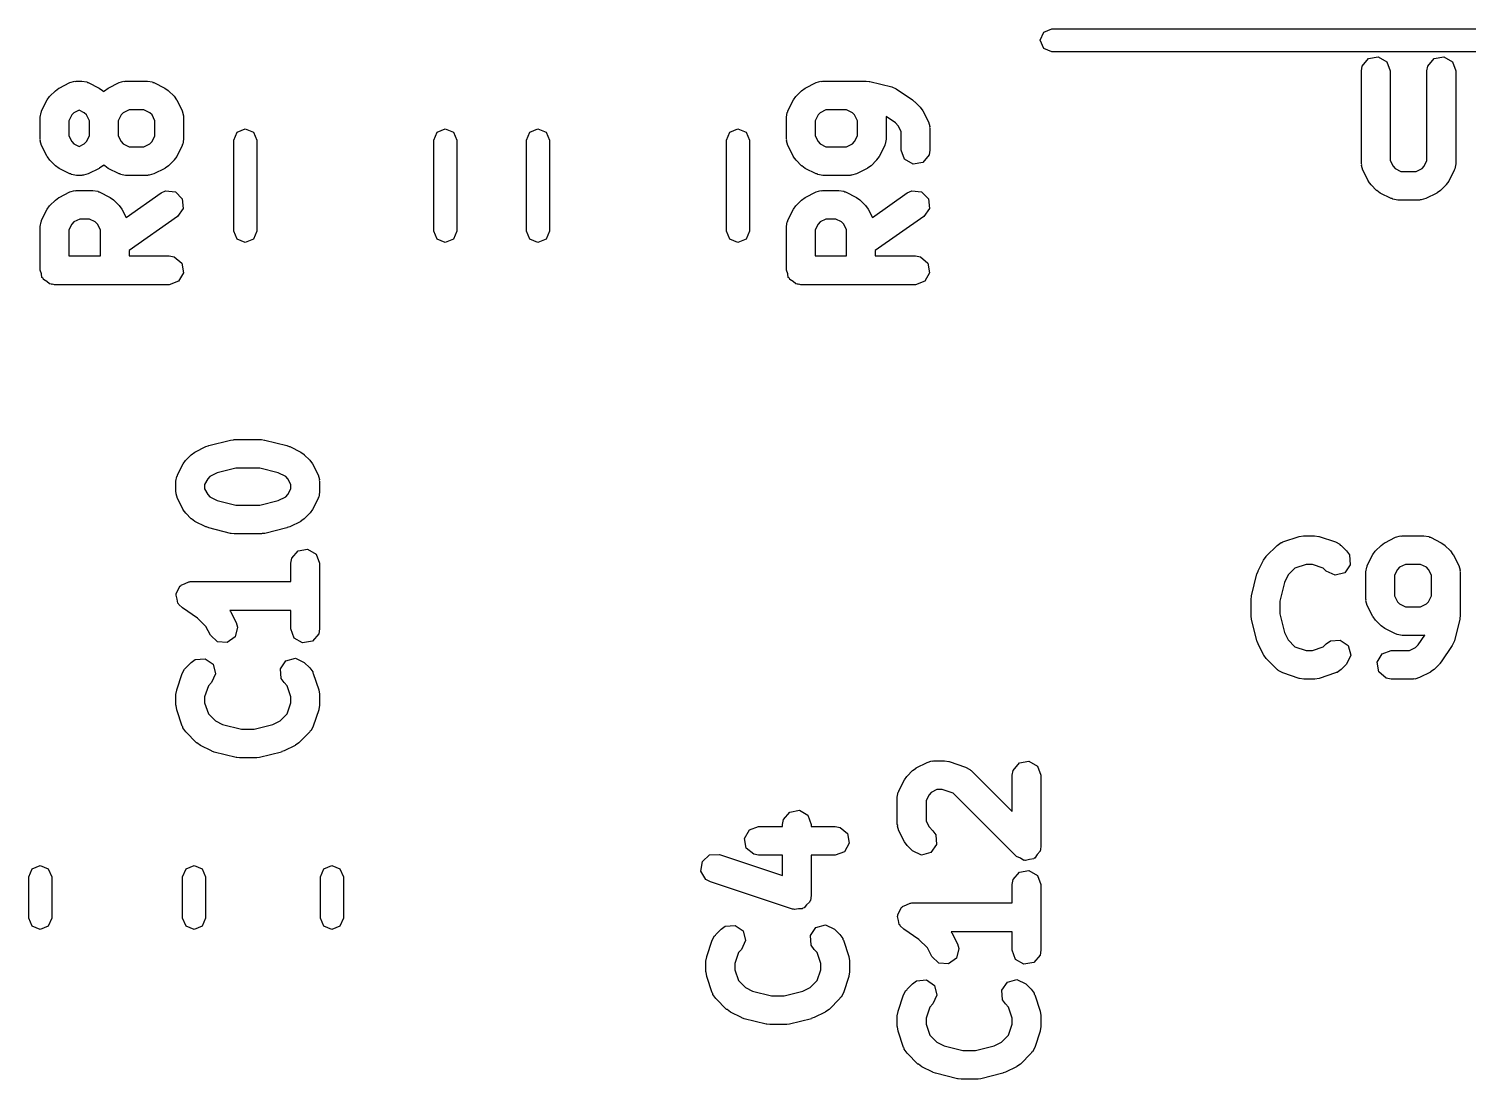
# Model space of a CAD drawing. Extents: x 184.8 to 212.7, y -69.8 to -26.1.
# Drawn here: x 197.36 to 204.88, y -47.81 to -42.32 of the extents above; entities that cross this region are included whole.
import ezdxf

# ---------------------------------------------------------------- set-up
doc = ezdxf.new("R2010")
doc.units = 0
doc.layers.add('BLACK', color=7, linetype='CONTINUOUS')

msp = doc.modelspace()

# ---------------------------------------------------------------- linework, layer by layer
at = {"layer": 'BLACK', "linetype": 'CONTINUOUS'}
for p, q in [((202.642, -42.38), (202.66, -42.3376)), ((202.66, -42.3376), (202.702, -42.32)), ((202.702, -42.32), (203.352, -42.32)), ((203.352, -42.32), (205.028, -42.32)), ((202.66, -42.4224), (202.642, -42.38)), ((202.702, -42.44), (202.66, -42.4224)), ((203.352, -42.44), (202.702, -42.44)), ((205.028, -42.44), (203.352, -42.44)), ((204.325, -42.5148), (204.358, -42.4755)), ((204.358, -42.4755), (204.408, -42.4666)), ((204.408, -42.4666), (204.453, -42.4922)), ((204.453, -42.4922), (204.47, -42.5404)), ((204.668, -42.5148), (204.701, -42.4755)), ((204.701, -42.4755), (204.751, -42.4666)), ((204.751, -42.4666), (204.796, -42.4922)), ((204.796, -42.4922), (204.813, -42.5404)), ((204.32, -42.5404), (204.325, -42.5148)), ((204.32, -43.0261), (204.32, -42.5404)), ((204.47, -42.5404), (204.47, -43.0084)), ((204.663, -42.5404), (204.668, -42.5148)), ((204.663, -43.0084), (204.663, -42.5404)), ((204.813, -42.5404), (204.813, -43.0261)), ((197.466, -42.6727), (197.495, -42.6441)), ((197.495, -42.6441), (197.513, -42.6312)), ((197.513, -42.6312), (197.514, -42.6301)), ((197.514, -42.6301), (197.571, -42.6015)), ((197.571, -42.6015), (197.596, -42.5941)), ((197.596, -42.5941), (197.601, -42.5951)), ((197.601, -42.5951), (197.605, -42.5936)), ((197.605, -42.5936), (197.633, -42.5936)), ((197.633, -42.5936), (197.659, -42.5981)), ((197.659, -42.5981), (197.662, -42.601)), ((197.662, -42.601), (197.667, -42.6015)), ((197.667, -42.6015), (197.724, -42.6301)), ((197.724, -42.6301), (197.742, -42.6434)), ((197.742, -42.6434), (197.743, -42.6441)), ((197.743, -42.6441), (197.748, -42.6482)), ((197.748, -42.6482), (197.752, -42.6441)), ((197.752, -42.6441), (197.77, -42.6312)), ((197.77, -42.6312), (197.771, -42.6301)), ((197.771, -42.6301), (197.828, -42.6015)), ((197.828, -42.6015), (197.853, -42.5941)), ((197.853, -42.5941), (197.858, -42.5951)), ((197.858, -42.5951), (197.862, -42.5936)), ((197.862, -42.5936), (197.976, -42.5936)), ((197.976, -42.5936), (198.002, -42.5981)), ((198.002, -42.5981), (198.005, -42.601)), ((198.005, -42.601), (198.01, -42.6015)), ((198.01, -42.6015), (198.067, -42.6301)), ((198.067, -42.6301), (198.085, -42.6434)), ((198.085, -42.6434), (198.086, -42.6441)), ((198.086, -42.6441), (198.115, -42.6727)), ((201.366, -42.6727), (201.395, -42.6441)), ((201.395, -42.6441), (201.413, -42.6312)), ((201.413, -42.6312), (201.414, -42.6301)), ((201.414, -42.6301), (201.471, -42.6015)), ((201.471, -42.6015), (201.496, -42.5941)), ((201.496, -42.5941), (201.501, -42.5951)), ((201.501, -42.5951), (201.505, -42.5936)), ((201.505, -42.5936), (201.733, -42.5936)), ((201.733, -42.5936), (201.748, -42.5962)), ((201.748, -42.5962), (201.751, -42.5958)), ((201.751, -42.5958), (201.866, -42.6244)), ((201.866, -42.6244), (201.889, -42.6346)), ((201.889, -42.6346), (201.889, -42.6347)), ((201.889, -42.6347), (201.975, -42.6919)), ((197.423, -42.7493), (197.452, -42.6922)), ((197.452, -42.6922), (197.465, -42.6742)), ((197.465, -42.6742), (197.466, -42.6727)), ((198.115, -42.6727), (198.128, -42.691)), ((198.128, -42.691), (198.129, -42.6922)), ((198.129, -42.6922), (198.158, -42.7493)), ((201.323, -42.7493), (201.352, -42.6922)), ((201.352, -42.6922), (201.365, -42.6742)), ((201.365, -42.6742), (201.366, -42.6727)), ((201.975, -42.6919), (201.983, -42.6998)), ((201.983, -42.6998), (201.986, -42.7013)), ((201.986, -42.7013), (202.015, -42.7298)), ((197.415, -42.7829), (197.42, -42.7572)), ((197.415, -42.8971), (197.415, -42.7829)), ((197.42, -42.7572), (197.423, -42.7538)), ((197.423, -42.7538), (197.423, -42.7493)), ((197.581, -42.7701), (197.565, -42.8006)), ((197.565, -42.8006), (197.565, -42.8794)), ((197.592, -42.7588), (197.581, -42.7701)), ((197.619, -42.7453), (197.592, -42.7588)), ((197.646, -42.7588), (197.619, -42.7453)), ((197.657, -42.7701), (197.646, -42.7588)), ((197.673, -42.8006), (197.657, -42.7701)), ((197.673, -42.8794), (197.673, -42.8006)), ((197.838, -42.7701), (197.823, -42.8006)), ((197.823, -42.8006), (197.823, -42.8794)), ((197.849, -42.7588), (197.838, -42.7701)), ((197.88, -42.7436), (197.849, -42.7588)), ((197.958, -42.7436), (197.88, -42.7436)), ((197.989, -42.7588), (197.958, -42.7436)), ((198, -42.7701), (197.989, -42.7588)), ((198.015, -42.8006), (198, -42.7701)), ((198.015, -42.8794), (198.015, -42.8006)), ((198.158, -42.7493), (198.165, -42.7743)), ((198.165, -42.7743), (198.164, -42.7786)), ((198.164, -42.7786), (198.165, -42.7829)), ((198.165, -42.7829), (198.165, -42.8971)), ((201.315, -42.7829), (201.32, -42.7572)), ((201.315, -42.8971), (201.315, -42.7829)), ((201.32, -42.7572), (201.323, -42.7538)), ((201.323, -42.7538), (201.323, -42.7493)), ((201.481, -42.7701), (201.465, -42.8006)), ((201.465, -42.8006), (201.465, -42.8794)), ((201.492, -42.7588), (201.481, -42.7701)), ((201.522, -42.7436), (201.492, -42.7588)), ((201.63, -42.7436), (201.522, -42.7436)), ((201.66, -42.7588), (201.63, -42.7436)), ((201.672, -42.7701), (201.66, -42.7588)), ((201.687, -42.8006), (201.672, -42.7701)), ((201.687, -42.8794), (201.687, -42.8006)), ((201.886, -42.8126), (201.836, -42.7793)), ((201.836, -42.7793), (201.837, -42.7829)), ((201.837, -42.7829), (201.837, -42.8971)), ((202.015, -42.7298), (202.028, -42.7482)), ((202.028, -42.7482), (202.029, -42.7493)), ((202.029, -42.7493), (202.058, -42.8065)), ((198.427, -42.9027), (198.445, -42.8603)), ((198.445, -42.8603), (198.487, -42.8427)), ((198.487, -42.8427), (198.53, -42.8603)), ((198.53, -42.8603), (198.547, -42.9027)), ((199.472, -42.9027), (199.49, -42.8603)), ((199.49, -42.8603), (199.532, -42.8427)), ((199.532, -42.8427), (199.575, -42.8603)), ((199.575, -42.8603), (199.593, -42.9027)), ((199.957, -42.9027), (199.975, -42.8603)), ((199.975, -42.8603), (200.017, -42.8427)), ((200.017, -42.8427), (200.06, -42.8603)), ((200.06, -42.8603), (200.077, -42.9027)), ((201.002, -42.9027), (201.02, -42.8603)), ((201.02, -42.8603), (201.062, -42.8427)), ((201.062, -42.8427), (201.105, -42.8603)), ((201.105, -42.8603), (201.123, -42.9027)), ((201.9, -42.8273), (201.886, -42.8126)), ((201.915, -42.8577), (201.9, -42.8273)), ((201.915, -42.9543), (201.915, -42.8577)), ((202.058, -42.8065), (202.065, -42.8314)), ((202.065, -42.8314), (202.064, -42.8358)), ((202.064, -42.8358), (202.065, -42.84)), ((202.065, -42.84), (202.065, -42.9543)), ((197.417, -42.9014), (197.415, -42.8971)), ((197.416, -42.9057), (197.417, -42.9014)), ((197.423, -42.9307), (197.416, -42.9057)), ((197.452, -42.9878), (197.423, -42.9307)), ((197.565, -42.8794), (197.581, -42.9099)), ((197.581, -42.9099), (197.592, -42.9212)), ((197.592, -42.9212), (197.619, -42.9347)), ((197.619, -42.9347), (197.646, -42.9212)), ((197.646, -42.9212), (197.657, -42.9099)), ((197.657, -42.9099), (197.673, -42.8794)), ((197.823, -42.8794), (197.838, -42.9099)), ((197.838, -42.9099), (197.849, -42.9212)), ((197.849, -42.9212), (197.88, -42.9364)), ((197.88, -42.9364), (197.958, -42.9364)), ((197.958, -42.9364), (197.989, -42.9212)), ((197.989, -42.9212), (198, -42.9099)), ((198, -42.9099), (198.015, -42.8794)), ((198.158, -42.9307), (198.129, -42.9878)), ((198.161, -42.9228), (198.158, -42.9262)), ((198.158, -42.9262), (198.158, -42.9307)), ((198.165, -42.8971), (198.161, -42.9228)), ((198.427, -43.3773), (198.427, -42.9027)), ((198.547, -42.9027), (198.547, -43.3773)), ((199.472, -43.3773), (199.472, -42.9027)), ((199.593, -42.9027), (199.593, -43.3773)), ((199.957, -43.3773), (199.957, -42.9027)), ((200.077, -42.9027), (200.077, -43.3773)), ((201.002, -43.3773), (201.002, -42.9027)), ((201.123, -42.9027), (201.123, -43.3773)), ((201.317, -42.9014), (201.315, -42.8971)), ((201.316, -42.9057), (201.317, -42.9014)), ((201.323, -42.9307), (201.316, -42.9057)), ((201.352, -42.9878), (201.323, -42.9307)), ((201.465, -42.8794), (201.481, -42.9099)), ((201.481, -42.9099), (201.492, -42.9212)), ((201.492, -42.9212), (201.522, -42.9364)), ((201.522, -42.9364), (201.63, -42.9364)), ((201.63, -42.9364), (201.66, -42.9212)), ((201.66, -42.9212), (201.672, -42.9099)), ((201.672, -42.9099), (201.687, -42.8794)), ((201.829, -42.9307), (201.8, -42.9878)), ((201.832, -42.9228), (201.829, -42.9262)), ((201.829, -42.9262), (201.829, -42.9307)), ((201.837, -42.8971), (201.832, -42.9228)), ((197.453, -42.989), (197.452, -42.9878)), ((197.466, -43.0073), (197.453, -42.989)), ((197.495, -43.0359), (197.466, -43.0073)), ((198.115, -43.0073), (198.086, -43.0359)), ((198.116, -43.0058), (198.115, -43.0073)), ((198.129, -42.9878), (198.116, -43.0058)), ((201.353, -42.989), (201.352, -42.9878)), ((201.366, -43.0073), (201.353, -42.989)), ((201.395, -43.0359), (201.366, -43.0073)), ((201.786, -43.0073), (201.758, -43.0359)), ((201.787, -43.0058), (201.786, -43.0073)), ((201.8, -42.9878), (201.787, -43.0058)), ((201.933, -43.0025), (201.915, -42.9543)), ((201.977, -43.0281), (201.933, -43.0025)), ((202.028, -43.0192), (201.977, -43.0281)), ((202.061, -42.9799), (202.028, -43.0192)), ((202.065, -42.9543), (202.061, -42.9799)), ((204.322, -43.0304), (204.32, -43.0261)), ((204.47, -43.0084), (204.486, -43.0389)), ((204.648, -43.0389), (204.663, -43.0084)), ((204.813, -43.0261), (204.809, -43.0518)), ((197.496, -43.0366), (197.495, -43.0359)), ((197.514, -43.0499), (197.496, -43.0366)), ((197.571, -43.0785), (197.514, -43.0499)), ((197.576, -43.079), (197.571, -43.0785)), ((197.579, -43.0819), (197.576, -43.079)), ((197.605, -43.0864), (197.579, -43.0819)), ((197.633, -43.0864), (197.605, -43.0864)), ((197.637, -43.0849), (197.633, -43.0864)), ((197.642, -43.0859), (197.637, -43.0849)), ((197.667, -43.0785), (197.642, -43.0859)), ((197.724, -43.0499), (197.667, -43.0785)), ((197.725, -43.0487), (197.724, -43.0499)), ((197.743, -43.0359), (197.725, -43.0487)), ((197.748, -43.0318), (197.743, -43.0359)), ((197.752, -43.0359), (197.748, -43.0318)), ((197.753, -43.0366), (197.752, -43.0359)), ((197.771, -43.0499), (197.753, -43.0366)), ((197.828, -43.0785), (197.771, -43.0499)), ((197.833, -43.079), (197.828, -43.0785)), ((197.836, -43.0819), (197.833, -43.079)), ((197.862, -43.0864), (197.836, -43.0819)), ((197.976, -43.0864), (197.862, -43.0864)), ((197.98, -43.0849), (197.976, -43.0864)), ((197.985, -43.0859), (197.98, -43.0849)), ((198.01, -43.0785), (197.985, -43.0859)), ((198.067, -43.0499), (198.01, -43.0785)), ((198.068, -43.0487), (198.067, -43.0499)), ((198.086, -43.0359), (198.068, -43.0487)), ((201.396, -43.0366), (201.395, -43.0359)), ((201.414, -43.0499), (201.396, -43.0366)), ((201.471, -43.0785), (201.414, -43.0499)), ((201.476, -43.079), (201.471, -43.0785)), ((201.479, -43.0819), (201.476, -43.079)), ((201.505, -43.0864), (201.479, -43.0819)), ((201.648, -43.0864), (201.505, -43.0864)), ((201.652, -43.0849), (201.648, -43.0864)), ((201.656, -43.0859), (201.652, -43.0849)), ((201.681, -43.0785), (201.656, -43.0859)), ((201.738, -43.0499), (201.681, -43.0785)), ((201.739, -43.0487), (201.738, -43.0499)), ((201.758, -43.0359), (201.739, -43.0487)), ((204.321, -43.0347), (204.322, -43.0304)), ((204.328, -43.0597), (204.321, -43.0347)), ((204.357, -43.1168), (204.328, -43.0597)), ((204.486, -43.0389), (204.497, -43.0502)), ((204.497, -43.0502), (204.527, -43.0654)), ((204.527, -43.0654), (204.606, -43.0654)), ((204.606, -43.0654), (204.637, -43.0502)), ((204.637, -43.0502), (204.648, -43.0389)), ((204.805, -43.0597), (204.777, -43.1168)), ((204.806, -43.0552), (204.805, -43.0597)), ((204.809, -43.0518), (204.806, -43.0552)), ((197.514, -43.2015), (197.571, -43.1729)), ((197.571, -43.1729), (197.596, -43.1655)), ((197.596, -43.1655), (197.6, -43.1665)), ((197.6, -43.1665), (197.605, -43.165)), ((197.605, -43.165), (197.69, -43.165)), ((197.69, -43.165), (197.716, -43.1695)), ((197.716, -43.1695), (197.72, -43.1724)), ((197.72, -43.1724), (197.724, -43.1729)), ((197.724, -43.1729), (197.781, -43.2015)), ((197.865, -43.3065), (198.047, -43.1786)), ((198.047, -43.1786), (198.071, -43.1676)), ((198.071, -43.1676), (198.122, -43.172)), ((198.122, -43.172), (198.158, -43.2083)), ((201.414, -43.2015), (201.471, -43.1729)), ((201.471, -43.1729), (201.496, -43.1655)), ((201.496, -43.1655), (201.5, -43.1665)), ((201.5, -43.1665), (201.505, -43.165)), ((201.505, -43.165), (201.59, -43.165)), ((201.59, -43.165), (201.616, -43.1695)), ((201.616, -43.1695), (201.62, -43.1724)), ((201.62, -43.1724), (201.624, -43.1729)), ((201.624, -43.1729), (201.681, -43.2015)), ((201.765, -43.3065), (201.947, -43.1786)), ((201.947, -43.1786), (201.971, -43.1676)), ((201.971, -43.1676), (202.022, -43.172)), ((202.022, -43.172), (202.058, -43.2083)), ((204.358, -43.118), (204.357, -43.1168)), ((204.371, -43.1363), (204.358, -43.118)), ((204.399, -43.1649), (204.371, -43.1363)), ((204.401, -43.1656), (204.399, -43.1649)), ((204.419, -43.1789), (204.401, -43.1656)), ((204.476, -43.2075), (204.419, -43.1789)), ((204.715, -43.1789), (204.657, -43.2075)), ((204.716, -43.1778), (204.715, -43.1789)), ((204.734, -43.1649), (204.716, -43.1778)), ((204.763, -43.1363), (204.734, -43.1649)), ((204.777, -43.1168), (204.763, -43.1348)), ((204.763, -43.1348), (204.763, -43.1363)), ((197.452, -43.2636), (197.465, -43.2456)), ((197.465, -43.2456), (197.466, -43.2441)), ((197.466, -43.2441), (197.495, -43.2155)), ((197.495, -43.2155), (197.513, -43.2027)), ((197.513, -43.2027), (197.514, -43.2015)), ((197.781, -43.2015), (197.799, -43.2148)), ((197.799, -43.2148), (197.801, -43.2155)), ((197.801, -43.2155), (197.829, -43.2441)), ((197.829, -43.2441), (197.842, -43.2625)), ((198.158, -43.2083), (198.163, -43.2594)), ((201.352, -43.2636), (201.365, -43.2456)), ((201.365, -43.2456), (201.366, -43.2441)), ((201.366, -43.2441), (201.395, -43.2155)), ((201.395, -43.2155), (201.413, -43.2027)), ((201.413, -43.2027), (201.414, -43.2015)), ((201.681, -43.2015), (201.699, -43.2148)), ((201.699, -43.2148), (201.701, -43.2155)), ((201.701, -43.2155), (201.729, -43.2441)), ((201.729, -43.2441), (201.742, -43.2625)), ((202.058, -43.2083), (202.063, -43.2594)), ((204.481, -43.208), (204.476, -43.2075)), ((204.484, -43.2109), (204.481, -43.208)), ((204.51, -43.2154), (204.484, -43.2109)), ((204.624, -43.2154), (204.51, -43.2154)), ((204.628, -43.2139), (204.624, -43.2154)), ((204.633, -43.2149), (204.628, -43.2139)), ((204.657, -43.2075), (204.633, -43.2149)), ((197.415, -43.3543), (197.42, -43.3286)), ((197.42, -43.3286), (197.423, -43.3252)), ((197.423, -43.3207), (197.452, -43.2636)), ((197.423, -43.3252), (197.423, -43.3207)), ((197.622, -43.315), (197.592, -43.3302)), ((197.673, -43.315), (197.622, -43.315)), ((197.703, -43.3302), (197.673, -43.315)), ((197.842, -43.2625), (197.843, -43.2636)), ((197.843, -43.2636), (197.865, -43.3065)), ((198.133, -43.3014), (197.88, -43.479)), ((198.163, -43.2594), (198.133, -43.3014)), ((201.315, -43.3543), (201.32, -43.3286)), ((201.32, -43.3286), (201.323, -43.3252)), ((201.323, -43.3207), (201.352, -43.2636)), ((201.323, -43.3252), (201.323, -43.3207)), ((201.522, -43.315), (201.492, -43.3302)), ((201.573, -43.315), (201.522, -43.315)), ((201.603, -43.3302), (201.573, -43.315)), ((201.742, -43.2625), (201.743, -43.2636)), ((201.743, -43.2636), (201.765, -43.3065)), ((202.033, -43.3014), (201.78, -43.479)), ((202.063, -43.2594), (202.033, -43.3014)), ((197.415, -43.5829), (197.415, -43.3543)), ((197.581, -43.3416), (197.565, -43.372)), ((197.565, -43.372), (197.565, -43.5079)), ((197.592, -43.3302), (197.581, -43.3416)), ((197.715, -43.3416), (197.703, -43.3302)), ((197.73, -43.372), (197.715, -43.3416)), ((197.73, -43.5079), (197.73, -43.372)), ((198.445, -43.4197), (198.427, -43.3773)), ((198.547, -43.3773), (198.53, -43.4197)), ((199.49, -43.4197), (199.472, -43.3773)), ((199.593, -43.3773), (199.575, -43.4197)), ((199.975, -43.4197), (199.957, -43.3773)), ((200.077, -43.3773), (200.06, -43.4197)), ((201.02, -43.4197), (201.002, -43.3773)), ((201.123, -43.3773), (201.105, -43.4197)), ((201.315, -43.5829), (201.315, -43.3543)), ((201.481, -43.3416), (201.465, -43.372)), ((201.465, -43.372), (201.465, -43.5079)), ((201.492, -43.3302), (201.481, -43.3416)), ((201.615, -43.3416), (201.603, -43.3302)), ((201.63, -43.372), (201.615, -43.3416)), ((201.63, -43.5079), (201.63, -43.372)), ((197.88, -43.479), (197.88, -43.5079)), ((198.487, -43.4373), (198.445, -43.4197)), ((198.53, -43.4197), (198.487, -43.4373)), ((199.532, -43.4373), (199.49, -43.4197)), ((199.575, -43.4197), (199.532, -43.4373)), ((200.017, -43.4373), (199.975, -43.4197)), ((200.06, -43.4197), (200.017, -43.4373)), ((201.062, -43.4373), (201.02, -43.4197)), ((201.105, -43.4197), (201.062, -43.4373)), ((201.78, -43.479), (201.78, -43.5079)), ((197.565, -43.5079), (197.73, -43.5079)), ((197.88, -43.5079), (198.09, -43.5079)), ((198.09, -43.5079), (198.116, -43.5124)), ((198.116, -43.5124), (198.155, -43.5454)), ((198.155, -43.5454), (198.164, -43.5959)), ((201.465, -43.5079), (201.63, -43.5079)), ((201.78, -43.5079), (201.99, -43.5079)), ((201.99, -43.5079), (202.016, -43.5124)), ((202.016, -43.5124), (202.055, -43.5454)), ((202.055, -43.5454), (202.064, -43.5959)), ((197.422, -43.6012), (197.415, -43.5829)), ((197.425, -43.6204), (197.422, -43.6012)), ((197.431, -43.6247), (197.425, -43.6204)), ((197.433, -43.6311), (197.431, -43.6247)), ((198.164, -43.5959), (198.139, -43.6403)), ((201.322, -43.6012), (201.315, -43.5829)), ((201.325, -43.6204), (201.322, -43.6012)), ((201.331, -43.6247), (201.325, -43.6204)), ((201.333, -43.6311), (201.331, -43.6247)), ((202.064, -43.5959), (202.039, -43.6403)), ((197.45, -43.6408), (197.433, -43.6311)), ((197.465, -43.6533), (197.45, -43.6408)), ((197.475, -43.655), (197.465, -43.6533)), ((197.477, -43.6567), (197.475, -43.655)), ((197.481, -43.6561), (197.477, -43.6567)), ((197.49, -43.6579), (197.481, -43.6561)), ((198.09, -43.6579), (197.49, -43.6579)), ((198.139, -43.6403), (198.09, -43.6579)), ((201.35, -43.6408), (201.333, -43.6311)), ((201.365, -43.6533), (201.35, -43.6408)), ((201.375, -43.655), (201.365, -43.6533)), ((201.377, -43.6567), (201.375, -43.655)), ((201.381, -43.6561), (201.377, -43.6567)), ((201.39, -43.6579), (201.381, -43.6561)), ((201.99, -43.6579), (201.39, -43.6579)), ((202.039, -43.6403), (201.99, -43.6579)), ((198.223, -44.5341), (198.224, -44.5329)), ((198.224, -44.5329), (198.281, -44.5043)), ((198.281, -44.5043), (198.294, -44.5007)), ((198.294, -44.5007), (198.297, -44.4987)), ((198.297, -44.4987), (198.411, -44.4701)), ((198.411, -44.4701), (198.426, -44.469)), ((198.426, -44.469), (198.429, -44.4679)), ((198.429, -44.4679), (198.572, -44.4679)), ((198.572, -44.4679), (198.587, -44.4705)), ((198.587, -44.4705), (198.59, -44.4701)), ((198.59, -44.4701), (198.704, -44.4987)), ((198.704, -44.4987), (198.716, -44.5039)), ((198.716, -44.5039), (198.72, -44.5043)), ((198.72, -44.5043), (198.777, -44.5329)), ((198.777, -44.5329), (198.795, -44.5463)), ((198.133, -44.6522), (198.162, -44.595)), ((198.162, -44.595), (198.175, -44.577)), ((198.175, -44.577), (198.176, -44.5755)), ((198.176, -44.5755), (198.205, -44.547)), ((198.205, -44.547), (198.223, -44.5341)), ((198.795, -44.5463), (198.796, -44.547)), ((198.796, -44.547), (198.825, -44.5755)), ((198.825, -44.5755), (198.838, -44.5939)), ((198.838, -44.5939), (198.839, -44.595)), ((198.839, -44.595), (198.868, -44.6522)), ((198.125, -44.6857), (198.13, -44.6601)), ((198.13, -44.6601), (198.133, -44.6566)), ((198.133, -44.6566), (198.133, -44.6522)), ((198.291, -44.673), (198.275, -44.7034)), ((198.302, -44.6616), (198.291, -44.673)), ((198.341, -44.6422), (198.302, -44.6616)), ((198.438, -44.6179), (198.341, -44.6422)), ((198.563, -44.6179), (198.438, -44.6179)), ((198.66, -44.6422), (198.563, -44.6179)), ((198.699, -44.6616), (198.66, -44.6422)), ((198.71, -44.673), (198.699, -44.6616)), ((198.725, -44.7034), (198.71, -44.673)), ((198.868, -44.6522), (198.875, -44.6771)), ((198.875, -44.6771), (198.874, -44.6815)), ((198.874, -44.6815), (198.875, -44.6857)), ((198.125, -44.7429), (198.125, -44.6857)), ((198.127, -44.7471), (198.125, -44.7429)), ((198.126, -44.7514), (198.127, -44.7471)), ((198.133, -44.7764), (198.126, -44.7514)), ((198.275, -44.7034), (198.275, -44.7252)), ((198.275, -44.7252), (198.291, -44.7556)), ((198.291, -44.7556), (198.302, -44.7669)), ((198.699, -44.7669), (198.71, -44.7556)), ((198.71, -44.7556), (198.725, -44.7252)), ((198.725, -44.7252), (198.725, -44.7034)), ((198.875, -44.7429), (198.871, -44.7685)), ((198.875, -44.6857), (198.875, -44.7429)), ((198.162, -44.8335), (198.133, -44.7764)), ((198.163, -44.8347), (198.162, -44.8335)), ((198.302, -44.7669), (198.341, -44.7864)), ((198.341, -44.7864), (198.438, -44.8107)), ((198.438, -44.8107), (198.563, -44.8107)), ((198.563, -44.8107), (198.66, -44.7864)), ((198.66, -44.7864), (198.699, -44.7669)), ((198.839, -44.8335), (198.826, -44.8516)), ((198.868, -44.7764), (198.839, -44.8335)), ((198.871, -44.7685), (198.868, -44.7719)), ((198.868, -44.7719), (198.868, -44.7764)), ((198.176, -44.853), (198.163, -44.8347)), ((198.205, -44.8816), (198.176, -44.853)), ((198.206, -44.8823), (198.205, -44.8816)), ((198.224, -44.8957), (198.206, -44.8823)), ((198.281, -44.9242), (198.224, -44.8957)), ((198.777, -44.8957), (198.72, -44.9242)), ((198.778, -44.8945), (198.777, -44.8957)), ((198.796, -44.8816), (198.778, -44.8945)), ((198.825, -44.853), (198.796, -44.8816)), ((198.826, -44.8516), (198.825, -44.853)), ((198.285, -44.9246), (198.281, -44.9242)), ((198.297, -44.9299), (198.285, -44.9246)), ((198.411, -44.9585), (198.297, -44.9299)), ((198.414, -44.9581), (198.411, -44.9585)), ((198.429, -44.9607), (198.414, -44.9581)), ((198.572, -44.9607), (198.429, -44.9607)), ((198.575, -44.9595), (198.572, -44.9607)), ((198.59, -44.9585), (198.575, -44.9595)), ((198.704, -44.9299), (198.59, -44.9585)), ((198.707, -44.9279), (198.704, -44.9299)), ((198.72, -44.9242), (198.707, -44.9279)), ((203.909, -45.0028), (203.995, -44.9743)), ((203.995, -44.9743), (204.017, -44.971)), ((204.017, -44.971), (204.019, -44.9704)), ((204.019, -44.9704), (204.076, -44.9704)), ((204.076, -44.9704), (204.098, -44.9743)), ((204.098, -44.9743), (204.099, -44.9743)), ((204.099, -44.9743), (204.185, -45.0028)), ((204.442, -45.0069), (204.499, -44.9783)), ((204.499, -44.9783), (204.524, -44.9709)), ((204.524, -44.9709), (204.529, -44.972)), ((204.529, -44.972), (204.533, -44.9704)), ((204.533, -44.9704), (204.647, -44.9704)), ((204.647, -44.9704), (204.673, -44.975)), ((204.673, -44.975), (204.676, -44.9778)), ((204.676, -44.9778), (204.681, -44.9783)), ((204.681, -44.9783), (204.738, -45.0069)), ((198.73, -45.0886), (198.763, -45.0493)), ((198.763, -45.0493), (198.813, -45.0404)), ((198.813, -45.0404), (198.858, -45.0661)), ((203.823, -45.0781), (203.88, -45.021)), ((203.88, -45.021), (203.901, -45.006)), ((203.901, -45.006), (203.906, -45.0056)), ((203.906, -45.0056), (203.909, -45.0028)), ((204.185, -45.0028), (204.208, -45.0153)), ((204.208, -45.0153), (204.21, -45.0191)), ((204.21, -45.0191), (204.214, -45.021)), ((204.214, -45.021), (204.243, -45.0495)), ((204.243, -45.0495), (204.258, -45.0709)), ((204.38, -45.069), (204.393, -45.051)), ((204.393, -45.051), (204.394, -45.0495)), ((204.394, -45.0495), (204.423, -45.021)), ((204.423, -45.021), (204.441, -45.0081)), ((204.441, -45.0081), (204.442, -45.0069)), ((204.738, -45.0069), (204.756, -45.0203)), ((204.756, -45.0203), (204.757, -45.021)), ((204.757, -45.021), (204.786, -45.0495)), ((204.786, -45.0495), (204.799, -45.0679)), ((198.725, -45.1143), (198.73, -45.0886)), ((198.725, -45.2107), (198.725, -45.1143)), ((198.858, -45.0661), (198.875, -45.1143)), ((198.875, -45.1143), (198.875, -45.4571)), ((203.78, -45.1547), (203.809, -45.0976)), ((203.809, -45.0976), (203.822, -45.0796)), ((203.822, -45.0796), (203.823, -45.0781)), ((204.031, -45.1204), (203.973, -45.1396)), ((204.064, -45.1204), (204.031, -45.1204)), ((204.121, -45.1396), (204.064, -45.1204)), ((204.262, -45.122), (204.233, -45.164)), ((204.258, -45.0709), (204.262, -45.122)), ((204.344, -45.1597), (204.348, -45.1341)), ((204.348, -45.1341), (204.351, -45.1306)), ((204.351, -45.1262), (204.38, -45.069)), ((204.351, -45.1306), (204.351, -45.1262)), ((204.551, -45.1204), (204.52, -45.1356)), ((204.629, -45.1204), (204.551, -45.1204)), ((204.66, -45.1356), (204.629, -45.1204)), ((204.799, -45.0679), (204.8, -45.069)), ((204.8, -45.069), (204.829, -45.1262)), ((204.829, -45.1262), (204.836, -45.1511)), ((203.746, -45.2844), (203.774, -45.1701)), ((203.774, -45.1701), (203.78, -45.1583)), ((203.78, -45.1583), (203.78, -45.1547)), ((203.937, -45.1756), (203.918, -45.2145)), ((203.973, -45.1396), (203.937, -45.1756)), ((204.137, -45.1556), (204.121, -45.1396)), ((204.183, -45.1773), (204.137, -45.1556)), ((204.233, -45.164), (204.183, -45.1773)), ((204.344, -45.3026), (204.344, -45.1597)), ((204.509, -45.147), (204.494, -45.1774)), ((204.494, -45.1774), (204.494, -45.2849)), ((204.52, -45.1356), (204.509, -45.147)), ((204.671, -45.147), (204.66, -45.1356)), ((204.686, -45.1774), (204.671, -45.147)), ((204.686, -45.2849), (204.686, -45.1774)), ((204.836, -45.1511), (204.835, -45.1555)), ((204.835, -45.1555), (204.836, -45.1597)), ((204.836, -45.1597), (204.836, -45.3883)), ((198.126, -45.2809), (198.127, -45.2769)), ((198.132, -45.3018), (198.126, -45.2809)), ((198.127, -45.2727), (198.137, -45.2538)), ((198.127, -45.2769), (198.127, -45.2727)), ((198.137, -45.2538), (198.146, -45.2339)), ((198.146, -45.2339), (198.15, -45.232)), ((198.15, -45.232), (198.152, -45.2283)), ((198.152, -45.2283), (198.173, -45.2208)), ((198.173, -45.2208), (198.192, -45.2112)), ((198.192, -45.2112), (198.196, -45.2122)), ((198.196, -45.2122), (198.2, -45.2107)), ((198.2, -45.2107), (198.725, -45.2107)), ((203.746, -45.2878), (203.746, -45.2844)), ((203.918, -45.2145), (203.894, -45.3118)), ((204.494, -45.2849), (204.509, -45.3153)), ((204.671, -45.3153), (204.686, -45.2849)), ((198.135, -45.3232), (198.132, -45.3018)), ((198.139, -45.326), (198.135, -45.3232)), ((198.14, -45.3301), (198.139, -45.326)), ((198.159, -45.3481), (198.14, -45.3301)), ((198.238, -45.4011), (198.159, -45.3481)), ((203.744, -45.3026), (203.746, -45.2878)), ((203.744, -45.3883), (203.744, -45.3026)), ((203.894, -45.3118), (203.894, -45.3791)), ((204.345, -45.3068), (204.344, -45.3026)), ((204.344, -45.3111), (204.345, -45.3068)), ((204.351, -45.3361), (204.344, -45.3111)), ((204.38, -45.3933), (204.351, -45.3361)), ((204.509, -45.3153), (204.52, -45.3266)), ((204.52, -45.3266), (204.551, -45.3419)), ((204.551, -45.3419), (204.629, -45.3419)), ((204.629, -45.3419), (204.66, -45.3266)), ((204.66, -45.3266), (204.671, -45.3153)), ((198.282, -45.4444), (198.238, -45.4011)), ((198.725, -45.3607), (198.406, -45.3607)), ((198.406, -45.3607), (198.409, -45.3653)), ((198.409, -45.3653), (198.41, -45.3665)), ((198.41, -45.3665), (198.439, -45.4236)), ((198.439, -45.4236), (198.446, -45.4486)), ((198.725, -45.4571), (198.725, -45.3607)), ((203.745, -45.3915), (203.744, -45.3883)), ((203.746, -45.4065), (203.745, -45.3915)), ((203.774, -45.5208), (203.746, -45.4065)), ((203.894, -45.3791), (203.918, -45.4764)), ((204.381, -45.3944), (204.38, -45.3933)), ((204.394, -45.4127), (204.381, -45.3944)), ((204.423, -45.4413), (204.394, -45.4127)), ((204.834, -45.4065), (204.806, -45.5208)), ((204.836, -45.3883), (204.834, -45.403)), ((204.834, -45.403), (204.834, -45.4065)), ((198.305, -45.4907), (198.282, -45.4444)), ((198.342, -45.526), (198.305, -45.4907)), ((198.434, -45.4985), (198.393, -45.529)), ((198.446, -45.4486), (198.434, -45.4985)), ((198.743, -45.5054), (198.725, -45.4571)), ((198.787, -45.531), (198.743, -45.5054)), ((198.871, -45.4828), (198.838, -45.5221)), ((198.875, -45.4571), (198.871, -45.4828)), ((203.918, -45.4764), (203.937, -45.5153)), ((204.424, -45.442), (204.423, -45.4413)), ((204.442, -45.4554), (204.424, -45.442)), ((204.499, -45.4839), (204.442, -45.4554)), ((204.504, -45.4845), (204.499, -45.4839)), ((204.507, -45.4873), (204.504, -45.4845)), ((204.533, -45.4919), (204.507, -45.4873)), ((204.647, -45.4919), (204.533, -45.4919)), ((204.617, -45.5405), (204.651, -45.4905)), ((204.651, -45.4905), (204.647, -45.4919)), ((198.393, -45.529), (198.342, -45.526)), ((198.838, -45.5221), (198.787, -45.531)), ((203.776, -45.5237), (203.774, -45.5208)), ((203.78, -45.5361), (203.776, -45.5237)), ((203.809, -45.5933), (203.78, -45.5361)), ((203.937, -45.5153), (203.973, -45.5513)), ((203.973, -45.5513), (204.031, -45.5704)), ((204.031, -45.5704), (204.064, -45.5704)), ((204.064, -45.5704), (204.121, -45.5513)), ((204.121, -45.5513), (204.137, -45.5353)), ((204.137, -45.5353), (204.158, -45.5203)), ((204.158, -45.5203), (204.209, -45.5158)), ((204.209, -45.5158), (204.251, -45.5453)), ((204.251, -45.5453), (204.265, -45.5948)), ((204.428, -45.588), (204.476, -45.5704)), ((204.476, -45.5704), (204.572, -45.5704)), ((204.572, -45.5704), (204.603, -45.5552)), ((204.603, -45.5552), (204.617, -45.5405)), ((204.795, -45.5442), (204.738, -45.6299)), ((204.806, -45.5208), (204.795, -45.5438)), ((204.795, -45.5438), (204.795, -45.5442)), ((198.174, -45.6653), (198.176, -45.6613)), ((198.176, -45.6613), (198.205, -45.6327)), ((198.205, -45.6327), (198.226, -45.6177)), ((198.226, -45.6177), (198.277, -45.6133)), ((198.277, -45.6133), (198.319, -45.6427)), ((198.319, -45.6427), (198.332, -45.6922)), ((198.671, -45.6663), (198.7, -45.6243)), ((198.7, -45.6243), (198.75, -45.611)), ((198.75, -45.611), (198.796, -45.6327)), ((198.796, -45.6327), (198.825, -45.6613)), ((198.825, -45.6613), (198.84, -45.6826)), ((203.81, -45.5944), (203.809, -45.5933)), ((203.823, -45.6127), (203.81, -45.5944)), ((203.88, -45.6699), (203.823, -45.6127)), ((204.243, -45.6413), (204.214, -45.6699)), ((204.265, -45.5948), (204.243, -45.6413)), ((204.402, -45.6324), (204.428, -45.588)), ((204.411, -45.6829), (204.402, -45.6324)), ((204.729, -45.6413), (204.7, -45.6699)), ((204.73, -45.6381), (204.729, -45.6413)), ((204.738, -45.6299), (204.73, -45.6381)), ((198.129, -45.7763), (198.158, -45.6906)), ((198.158, -45.6906), (198.17, -45.6677)), ((198.17, -45.6677), (198.174, -45.6653)), ((198.332, -45.6922), (198.311, -45.7387)), ((198.675, -45.7174), (198.671, -45.6663)), ((198.69, -45.7387), (198.675, -45.7174)), ((198.84, -45.6826), (198.84, -45.6871)), ((198.84, -45.6871), (198.843, -45.6906)), ((198.843, -45.6906), (198.872, -45.7763)), ((203.884, -45.6718), (203.88, -45.6699)), ((203.886, -45.6756), (203.884, -45.6718)), ((203.909, -45.688), (203.886, -45.6756)), ((203.995, -45.7166), (203.909, -45.688)), ((203.996, -45.7165), (203.995, -45.7166)), ((204.019, -45.7204), (203.996, -45.7165)), ((204.076, -45.7204), (204.019, -45.7204)), ((204.077, -45.7199), (204.076, -45.7204)), ((204.099, -45.7166), (204.077, -45.7199)), ((204.185, -45.688), (204.099, -45.7166)), ((204.189, -45.6852), (204.185, -45.688)), ((204.193, -45.6848), (204.189, -45.6852)), ((204.214, -45.6699), (204.193, -45.6848)), ((204.45, -45.7159), (204.411, -45.6829)), ((204.476, -45.7204), (204.45, -45.7159)), ((204.59, -45.7204), (204.476, -45.7204)), ((204.594, -45.7189), (204.59, -45.7204)), ((204.599, -45.7199), (204.594, -45.7189)), ((204.624, -45.7125), (204.599, -45.7199)), ((204.681, -45.6839), (204.624, -45.7125)), ((204.682, -45.6828), (204.681, -45.6839)), ((204.7, -45.6699), (204.682, -45.6828)), ((198.125, -45.8), (198.129, -45.7779)), ((198.125, -45.8571), (198.125, -45.8)), ((198.129, -45.7779), (198.129, -45.7763)), ((198.295, -45.7548), (198.275, -45.8122)), ((198.311, -45.7387), (198.295, -45.7548)), ((198.706, -45.7548), (198.69, -45.7387)), ((198.725, -45.8122), (198.706, -45.7548)), ((198.872, -45.7763), (198.875, -45.7985)), ((198.875, -45.7985), (198.875, -45.8)), ((198.875, -45.8), (198.875, -45.8571)), ((198.126, -45.8587), (198.125, -45.8571)), ((198.129, -45.8809), (198.126, -45.8587)), ((198.158, -45.9666), (198.129, -45.8809)), ((198.275, -45.8122), (198.275, -45.845)), ((198.275, -45.845), (198.295, -45.9023)), ((198.706, -45.9023), (198.725, -45.845)), ((198.725, -45.845), (198.725, -45.8122)), ((198.872, -45.8809), (198.843, -45.9666)), ((198.875, -45.8571), (198.872, -45.8792)), ((198.872, -45.8792), (198.872, -45.8809)), ((198.295, -45.9023), (198.331, -45.9384)), ((198.331, -45.9384), (198.369, -45.9578)), ((198.369, -45.9578), (198.467, -45.9821)), ((198.534, -45.9821), (198.631, -45.9578)), ((198.631, -45.9578), (198.67, -45.9384)), ((198.67, -45.9384), (198.706, -45.9023)), ((198.161, -45.9701), (198.158, -45.9666)), ((198.161, -45.9746), (198.161, -45.9701)), ((198.176, -45.9959), (198.161, -45.9746)), ((198.233, -46.053), (198.176, -45.9959)), ((198.467, -45.9821), (198.534, -45.9821)), ((198.825, -45.9959), (198.768, -46.053)), ((198.827, -45.9918), (198.825, -45.9959)), ((198.831, -45.9895), (198.827, -45.9918)), ((198.843, -45.9666), (198.831, -45.9895)), ((198.235, -46.0537), (198.233, -46.053)), ((198.253, -46.0671), (198.235, -46.0537)), ((198.31, -46.0957), (198.253, -46.0671)), ((198.313, -46.0961), (198.31, -46.0957)), ((198.325, -46.1013), (198.313, -46.0961)), ((198.439, -46.1299), (198.325, -46.1013)), ((198.676, -46.1013), (198.561, -46.1299)), ((198.679, -46.0993), (198.676, -46.1013)), ((198.691, -46.0957), (198.679, -46.0993)), ((198.748, -46.0671), (198.691, -46.0957)), ((198.749, -46.0659), (198.748, -46.0671)), ((198.768, -46.053), (198.749, -46.0659)), ((198.443, -46.1295), (198.439, -46.1299)), ((198.458, -46.1321), (198.443, -46.1295)), ((198.543, -46.1321), (198.458, -46.1321)), ((198.547, -46.131), (198.543, -46.1321)), ((198.561, -46.1299), (198.547, -46.131)), ((201.975, -46.1984), (201.993, -46.1855)), ((201.993, -46.1855), (201.994, -46.1843)), ((201.994, -46.1843), (202.051, -46.1558)), ((202.051, -46.1558), (202.076, -46.1483)), ((202.076, -46.1483), (202.081, -46.1494)), ((202.081, -46.1494), (202.085, -46.1479)), ((202.085, -46.1479), (202.142, -46.1479)), ((202.142, -46.1479), (202.164, -46.1517)), ((202.164, -46.1517), (202.166, -46.1517)), ((202.166, -46.1517), (202.251, -46.1803)), ((202.251, -46.1803), (202.274, -46.1927)), ((202.5, -46.1972), (202.533, -46.1579)), ((202.533, -46.1579), (202.583, -46.149)), ((202.583, -46.149), (202.628, -46.1746)), ((202.628, -46.1746), (202.645, -46.2229)), ((201.903, -46.3036), (201.932, -46.2465)), ((201.932, -46.2465), (201.945, -46.2285)), ((201.945, -46.2285), (201.946, -46.227)), ((201.946, -46.227), (201.975, -46.1984)), ((202.274, -46.1927), (202.277, -46.1965)), ((202.277, -46.1965), (202.281, -46.1984)), ((202.281, -46.1984), (202.495, -46.4132)), ((202.495, -46.2229), (202.5, -46.1972)), ((202.495, -46.4132), (202.495, -46.2229)), ((202.645, -46.2229), (202.645, -46.5943)), ((201.895, -46.3371), (201.9, -46.3115)), ((201.895, -46.48), (201.895, -46.3371)), ((201.9, -46.3115), (201.903, -46.3081)), ((201.903, -46.3081), (201.903, -46.3036)), ((202.061, -46.3244), (202.045, -46.3548)), ((202.072, -46.3131), (202.061, -46.3244)), ((202.102, -46.2979), (202.072, -46.3131)), ((202.13, -46.2979), (202.102, -46.2979)), ((202.187, -46.317), (202.13, -46.2979)), ((202.517, -46.6473), (202.187, -46.317)), ((201.333, -46.415), (201.383, -46.4061)), ((201.383, -46.4061), (201.428, -46.4318)), ((202.045, -46.3548), (202.045, -46.4623)), ((201.295, -46.48), (201.3, -46.4543)), ((201.295, -46.4907), (201.295, -46.48)), ((201.3, -46.4543), (201.333, -46.415)), ((201.428, -46.4318), (201.445, -46.48)), ((201.445, -46.48), (201.445, -46.4907)), ((201.897, -46.4842), (201.895, -46.48)), ((201.896, -46.4886), (201.897, -46.4842)), ((201.903, -46.5135), (201.896, -46.4886)), ((202.045, -46.4623), (202.061, -46.4927)), ((201.097, -46.5527), (201.122, -46.5083)), ((201.105, -46.6032), (201.097, -46.5527)), ((201.122, -46.5083), (201.17, -46.4907)), ((201.17, -46.4907), (201.295, -46.4907)), ((201.445, -46.4907), (201.57, -46.4907)), ((201.57, -46.4907), (201.596, -46.4952)), ((201.596, -46.4952), (201.635, -46.5282)), ((201.635, -46.5282), (201.644, -46.5787)), ((201.932, -46.5707), (201.903, -46.5135)), ((202.061, -46.4927), (202.081, -46.5127)), ((202.081, -46.5127), (202.096, -46.534)), ((202.096, -46.534), (202.1, -46.5851)), ((200.876, -46.6729), (200.914, -46.6388)), ((200.914, -46.6388), (200.966, -46.6374)), ((200.966, -46.6374), (201.295, -46.7474)), ((201.145, -46.6362), (201.105, -46.6032)), ((201.17, -46.6407), (201.145, -46.6362)), ((201.619, -46.6232), (201.57, -46.6407)), ((201.644, -46.5787), (201.619, -46.6232)), ((201.933, -46.5718), (201.932, -46.5707)), ((201.946, -46.5902), (201.933, -46.5718)), ((201.975, -46.6187), (201.946, -46.5902)), ((202.021, -46.6404), (201.975, -46.6187)), ((202.071, -46.6272), (202.021, -46.6404)), ((202.1, -46.5851), (202.071, -46.6272)), ((202.626, -46.6372), (202.613, -46.6557)), ((202.641, -46.6199), (202.626, -46.6372)), ((202.642, -46.6153), (202.641, -46.6199)), ((202.643, -46.6137), (202.642, -46.6153)), ((202.645, -46.5943), (202.643, -46.6104)), ((202.643, -46.6104), (202.643, -46.6137)), ((197.356, -46.7544), (197.374, -46.712)), ((197.374, -46.712), (197.416, -46.6944)), ((197.416, -46.6944), (197.458, -46.712)), ((197.458, -46.712), (197.476, -46.7544)), ((198.16, -46.7544), (198.178, -46.712)), ((198.178, -46.712), (198.22, -46.6944)), ((198.22, -46.6944), (198.262, -46.712)), ((198.262, -46.712), (198.28, -46.7544)), ((198.88, -46.7544), (198.898, -46.712)), ((198.898, -46.712), (198.94, -46.6944)), ((198.94, -46.6944), (198.982, -46.712)), ((198.982, -46.712), (199, -46.7544)), ((200.868, -46.7236), (200.876, -46.6729)), ((201.295, -46.6407), (201.17, -46.6407)), ((201.295, -46.7474), (201.295, -46.6407)), ((201.57, -46.6407), (201.445, -46.6407)), ((201.445, -46.6407), (201.445, -46.8514)), ((202.538, -46.6569), (202.517, -46.6473)), ((202.557, -46.6681), (202.538, -46.6569)), ((202.561, -46.6675), (202.557, -46.6681)), ((202.564, -46.669), (202.561, -46.6675)), ((202.586, -46.6632), (202.564, -46.669)), ((202.608, -46.6592), (202.586, -46.6632)), ((202.61, -46.6566), (202.608, -46.6592)), ((202.613, -46.6557), (202.61, -46.6566)), ((197.356, -46.9701), (197.356, -46.7544)), ((197.476, -46.7544), (197.476, -46.9701)), ((198.16, -46.9701), (198.16, -46.7544)), ((198.28, -46.7544), (198.28, -46.9701)), ((198.88, -46.9701), (198.88, -46.7544)), ((199, -46.7544), (199, -46.9701)), ((200.895, -46.7673), (200.868, -46.7236)), ((200.918, -46.7797), (200.895, -46.7673)), ((201.347, -46.9226), (200.918, -46.7797)), ((202.495, -46.7943), (202.5, -46.7686)), ((202.5, -46.7686), (202.533, -46.7293)), ((202.533, -46.7293), (202.583, -46.7204)), ((202.583, -46.7204), (202.628, -46.7461)), ((202.628, -46.7461), (202.645, -46.7943)), ((201.445, -46.8514), (201.441, -46.8771)), ((202.495, -46.8907), (202.495, -46.7943)), ((202.645, -46.7943), (202.645, -47.1371)), ((201.352, -46.9224), (201.347, -46.9226)), ((201.357, -46.9253), (201.352, -46.9224)), ((201.378, -46.9217), (201.357, -46.9253)), ((201.398, -46.9212), (201.378, -46.9217)), ((201.402, -46.9174), (201.398, -46.9212)), ((201.408, -46.9164), (201.402, -46.9174)), ((201.421, -46.9007), (201.408, -46.9164)), ((201.436, -46.8871), (201.421, -46.9007)), ((201.437, -46.8815), (201.436, -46.8871)), ((201.441, -46.8771), (201.437, -46.8815)), ((201.897, -46.9527), (201.907, -46.9338)), ((201.907, -46.9338), (201.916, -46.9139)), ((201.916, -46.9139), (201.92, -46.912)), ((201.92, -46.912), (201.922, -46.9083)), ((201.922, -46.9083), (201.943, -46.9008)), ((201.943, -46.9008), (201.962, -46.8912)), ((201.962, -46.8912), (201.966, -46.8922)), ((201.966, -46.8922), (201.97, -46.8907)), ((201.97, -46.8907), (202.495, -46.8907)), ((197.374, -47.0125), (197.356, -46.9701)), ((197.416, -47.0301), (197.374, -47.0125)), ((197.458, -47.0125), (197.416, -47.0301)), ((197.476, -46.9701), (197.458, -47.0125)), ((198.178, -47.0125), (198.16, -46.9701)), ((198.22, -47.0301), (198.178, -47.0125)), ((198.262, -47.0125), (198.22, -47.0301)), ((198.28, -46.9701), (198.262, -47.0125)), ((198.898, -47.0125), (198.88, -46.9701)), ((198.94, -47.0301), (198.898, -47.0125)), ((198.982, -47.0125), (198.94, -47.0301)), ((199, -46.9701), (198.982, -47.0125)), ((200.975, -47.027), (200.996, -47.012)), ((200.996, -47.012), (201.047, -47.0076)), ((201.047, -47.0076), (201.089, -47.037)), ((201.47, -47.0186), (201.52, -47.0053)), ((201.52, -47.0053), (201.566, -47.027)), ((201.896, -46.9609), (201.897, -46.9569)), ((201.902, -46.9818), (201.896, -46.9609)), ((201.897, -46.9569), (201.897, -46.9527)), ((201.905, -47.0032), (201.902, -46.9818)), ((201.909, -47.006), (201.905, -47.0032)), ((201.91, -47.0101), (201.909, -47.006)), ((201.929, -47.0281), (201.91, -47.0101)), ((200.899, -47.1706), (200.928, -47.0849)), ((200.928, -47.0849), (200.94, -47.0619)), ((200.94, -47.0619), (200.944, -47.0596)), ((200.944, -47.0596), (200.946, -47.0555)), ((200.946, -47.0555), (200.975, -47.027)), ((201.102, -47.0865), (201.081, -47.133)), ((201.089, -47.037), (201.102, -47.0865)), ((201.441, -47.0606), (201.47, -47.0186)), ((201.445, -47.1117), (201.441, -47.0606)), ((201.566, -47.027), (201.595, -47.0555)), ((201.595, -47.0555), (201.61, -47.0769)), ((201.61, -47.0769), (201.61, -47.0813)), ((201.61, -47.0813), (201.613, -47.0849)), ((201.613, -47.0849), (201.642, -47.1706)), ((202.008, -47.0811), (201.929, -47.0281)), ((202.052, -47.1244), (202.008, -47.0811)), ((202.495, -47.0407), (202.176, -47.0407)), ((202.176, -47.0407), (202.179, -47.0453)), ((202.179, -47.0453), (202.18, -47.0465)), ((202.18, -47.0465), (202.209, -47.1036)), ((202.495, -47.1371), (202.495, -47.0407)), ((201.065, -47.1491), (201.045, -47.2065)), ((201.081, -47.133), (201.065, -47.1491)), ((201.46, -47.133), (201.445, -47.1117)), ((201.476, -47.1491), (201.46, -47.133)), ((201.495, -47.2065), (201.476, -47.1491)), ((202.075, -47.1707), (202.052, -47.1244)), ((202.216, -47.1286), (202.204, -47.1785)), ((202.209, -47.1036), (202.216, -47.1286)), ((202.513, -47.1854), (202.495, -47.1371)), ((202.641, -47.1628), (202.608, -47.2021)), ((202.645, -47.1371), (202.641, -47.1628)), ((200.895, -47.1943), (200.899, -47.1722)), ((200.895, -47.2514), (200.895, -47.1943)), ((200.899, -47.1722), (200.899, -47.1706)), ((201.045, -47.2065), (201.045, -47.2393)), ((201.045, -47.2393), (201.065, -47.2966)), ((201.476, -47.2966), (201.495, -47.2393)), ((201.495, -47.2393), (201.495, -47.2065)), ((201.642, -47.1706), (201.645, -47.1927)), ((201.645, -47.1927), (201.645, -47.1943)), ((201.645, -47.1943), (201.645, -47.2514)), ((202.112, -47.206), (202.075, -47.1707)), ((202.163, -47.209), (202.112, -47.206)), ((202.204, -47.1785), (202.163, -47.209)), ((202.557, -47.211), (202.513, -47.1854)), ((202.608, -47.2021), (202.557, -47.211)), ((200.896, -47.253), (200.895, -47.2514)), ((200.899, -47.2751), (200.896, -47.253)), ((200.928, -47.3609), (200.899, -47.2751)), ((201.065, -47.2966), (201.101, -47.3326)), ((201.44, -47.3326), (201.476, -47.2966)), ((201.642, -47.2751), (201.613, -47.3609)), ((201.645, -47.2514), (201.642, -47.2735)), ((201.642, -47.2735), (201.642, -47.2751)), ((201.946, -47.3413), (201.975, -47.3127)), ((201.975, -47.3127), (201.996, -47.2977)), ((201.996, -47.2977), (202.047, -47.2933)), ((202.047, -47.2933), (202.089, -47.3227)), ((202.441, -47.3463), (202.47, -47.3043)), ((202.47, -47.3043), (202.52, -47.291)), ((202.52, -47.291), (202.566, -47.3127)), ((202.566, -47.3127), (202.595, -47.3413)), ((200.931, -47.3644), (200.928, -47.3609)), ((200.931, -47.3688), (200.931, -47.3644)), ((200.946, -47.3902), (200.931, -47.3688)), ((201.003, -47.4473), (200.946, -47.3902)), ((201.101, -47.3326), (201.139, -47.3521)), ((201.139, -47.3521), (201.237, -47.3764)), ((201.237, -47.3764), (201.304, -47.3764)), ((201.304, -47.3764), (201.401, -47.3521)), ((201.401, -47.3521), (201.44, -47.3326)), ((201.595, -47.3902), (201.538, -47.4473)), ((201.597, -47.3861), (201.595, -47.3902)), ((201.601, -47.3838), (201.597, -47.3861)), ((201.613, -47.3609), (201.601, -47.3838)), ((201.899, -47.4563), (201.928, -47.3706)), ((201.928, -47.3706), (201.94, -47.3477)), ((201.94, -47.3477), (201.944, -47.3453)), ((201.944, -47.3453), (201.946, -47.3413)), ((202.102, -47.3722), (202.081, -47.4187)), ((202.089, -47.3227), (202.102, -47.3722)), ((202.445, -47.3974), (202.441, -47.3463)), ((202.595, -47.3413), (202.61, -47.3626)), ((202.61, -47.3626), (202.61, -47.3671)), ((202.61, -47.3671), (202.613, -47.3706)), ((202.613, -47.3706), (202.642, -47.4563)), ((201.005, -47.448), (201.003, -47.4473)), ((201.023, -47.4614), (201.005, -47.448)), ((201.08, -47.4899), (201.023, -47.4614)), ((201.518, -47.4614), (201.461, -47.4899)), ((201.519, -47.4602), (201.518, -47.4614)), ((201.538, -47.4473), (201.519, -47.4602)), ((201.895, -47.48), (201.899, -47.4579)), ((201.899, -47.4579), (201.899, -47.4563)), ((202.065, -47.4348), (202.045, -47.4922)), ((202.081, -47.4187), (202.065, -47.4348)), ((202.46, -47.4187), (202.445, -47.3974)), ((202.476, -47.4348), (202.46, -47.4187)), ((202.495, -47.4922), (202.476, -47.4348)), ((202.642, -47.4563), (202.645, -47.4785)), ((201.083, -47.4903), (201.08, -47.4899)), ((201.095, -47.4956), (201.083, -47.4903)), ((201.209, -47.5242), (201.095, -47.4956)), ((201.213, -47.5238), (201.209, -47.5242)), ((201.228, -47.5264), (201.213, -47.5238)), ((201.313, -47.5264), (201.228, -47.5264)), ((201.317, -47.5252), (201.313, -47.5264)), ((201.331, -47.5242), (201.317, -47.5252)), ((201.446, -47.4956), (201.331, -47.5242)), ((201.449, -47.4936), (201.446, -47.4956)), ((201.461, -47.4899), (201.449, -47.4936)), ((201.895, -47.5371), (201.895, -47.48)), ((201.896, -47.5387), (201.895, -47.5371)), ((201.899, -47.5609), (201.896, -47.5387)), ((202.045, -47.4922), (202.045, -47.525)), ((202.045, -47.525), (202.065, -47.5823)), ((202.476, -47.5823), (202.495, -47.525)), ((202.495, -47.525), (202.495, -47.4922)), ((202.645, -47.5371), (202.642, -47.5592)), ((202.645, -47.4785), (202.645, -47.48)), ((202.645, -47.48), (202.645, -47.5371)), ((201.928, -47.6466), (201.899, -47.5609)), ((202.065, -47.5823), (202.101, -47.6184)), ((202.44, -47.6184), (202.476, -47.5823)), ((202.642, -47.5609), (202.613, -47.6466)), ((202.642, -47.5592), (202.642, -47.5609)), ((201.931, -47.6501), (201.928, -47.6466)), ((201.931, -47.6546), (201.931, -47.6501)), ((201.946, -47.6759), (201.931, -47.6546)), ((202.003, -47.733), (201.946, -47.6759)), ((202.101, -47.6184), (202.139, -47.6378)), ((202.139, -47.6378), (202.237, -47.6621)), ((202.237, -47.6621), (202.304, -47.6621)), ((202.304, -47.6621), (202.401, -47.6378)), ((202.401, -47.6378), (202.44, -47.6184)), ((202.595, -47.6759), (202.538, -47.733)), ((202.597, -47.6718), (202.595, -47.6759)), ((202.601, -47.6695), (202.597, -47.6718)), ((202.613, -47.6466), (202.601, -47.6695)), ((202.005, -47.7337), (202.003, -47.733)), ((202.023, -47.7471), (202.005, -47.7337)), ((202.08, -47.7757), (202.023, -47.7471)), ((202.518, -47.7471), (202.461, -47.7757)), ((202.519, -47.7459), (202.518, -47.7471)), ((202.538, -47.733), (202.519, -47.7459)), ((202.083, -47.7761), (202.08, -47.7757)), ((202.095, -47.7813), (202.083, -47.7761)), ((202.209, -47.8099), (202.095, -47.7813)), ((202.213, -47.8095), (202.209, -47.8099)), ((202.228, -47.8121), (202.213, -47.8095)), ((202.313, -47.8121), (202.228, -47.8121)), ((202.317, -47.811), (202.313, -47.8121)), ((202.331, -47.8099), (202.317, -47.811)), ((202.446, -47.7813), (202.331, -47.8099)), ((202.449, -47.7793), (202.446, -47.7813)), ((202.461, -47.7757), (202.449, -47.7793))]:
    msp.add_line(p, q, dxfattribs=at)

doc.saveas('drawing.dxf')
